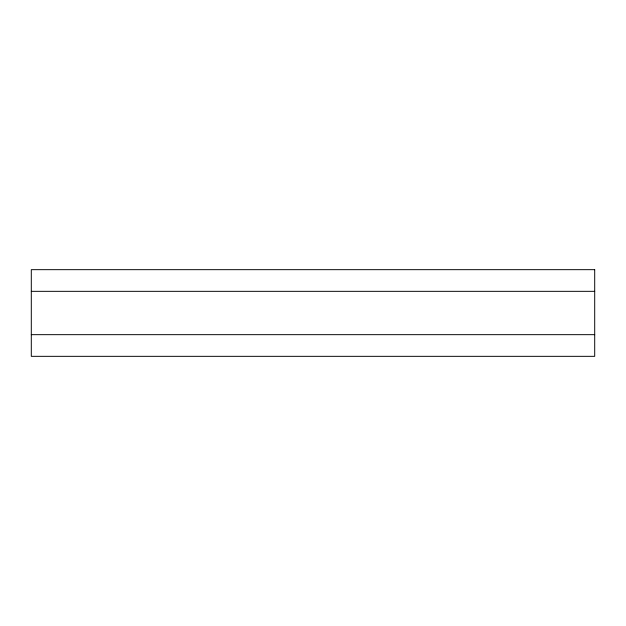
<?xml version="1.0" encoding="UTF-8"?>
<svg xmlns="http://www.w3.org/2000/svg" width="626" height="626" viewBox="0 0 626 626"><rect width="100%" height="100%" fill="white"/><g stroke="black" fill="none" stroke-linecap="round" stroke-linejoin="round"><path stroke-width="0.94" d="M31.3 291.333L594.7 291.333M31.3 334.667L594.7 334.667M594.7 269.665L31.3 269.665L31.3 356.335L594.7 356.335L594.7 269.665"/></g></svg>
